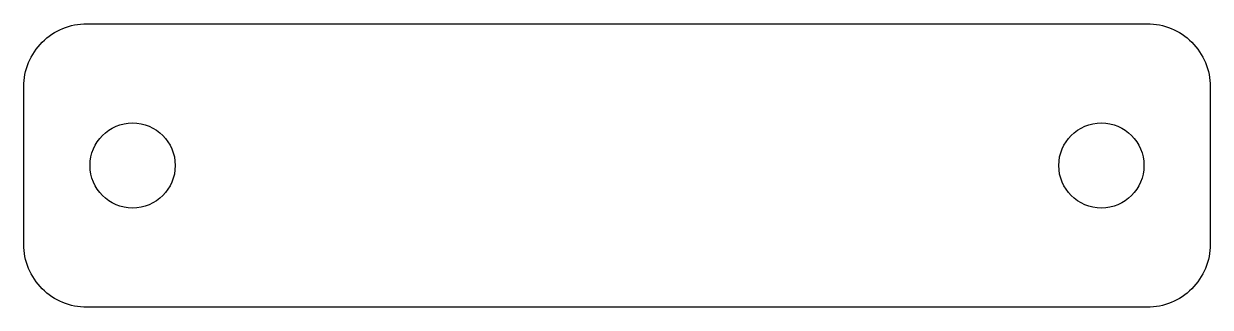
# Model space of a CAD drawing. Header units: millimetres. Extents: x -9.4 to 9.4, y -2.3 to 2.2.
import ezdxf

# ---------------------------------------------------------------- set-up
doc = ezdxf.new("R2010")
doc.units = ezdxf.units.MM
doc.layers.get('0').update_dxf_attribs({"linetype": 'CONTINUOUS'})

msp = doc.modelspace()

# ---------------------------------------------------------------- linework, layer by layer
msp.add_lwpolyline([(-8.4, -2.25, -0.414214), (-9.4, -1.25), (-9.4, 1.25, -0.414214), (-8.4, 2.25), (8.4, 2.25, -0.414214), (9.4, 1.25), (9.4, -1.25, -0.414214), (8.4, -2.25)], format="xyb", close=True)
for centre in [(-7.675, 0), (7.675, 0)]:
    msp.add_circle(centre, 0.675)

doc.saveas('drawing.dxf')
